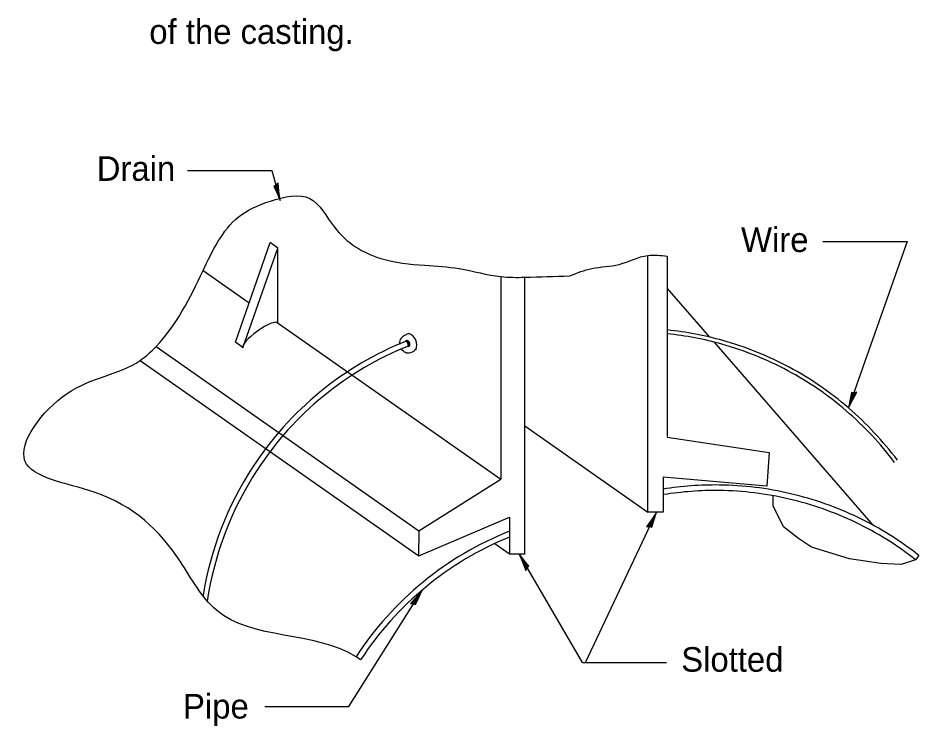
# Model space of a CAD drawing. Extents: x 0 to 2.83, y 0 to 1.83.
# Drawn here: x 1.8036 to 2.2317, y 0.8415 to 1.1778 of the extents above; entities that cross this region are included whole.
import ezdxf

# ---------------------------------------------------------------- set-up
doc = ezdxf.new("R2010")
doc.units = 0
doc.layers.add('RD_Pr_Roadway_Notes', color=7, linetype='Continuous')
doc.layers.add('SH_General_Details', color=7, linetype='Continuous')

msp = doc.modelspace()

# ---------------------------------------------------------------- linework, layer by layer
at = {"layer": 'RD_Pr_Roadway_Notes'}
for p, q in [((1.884121145374386, 1.1053942905863134), (1.9240961453781111, 1.1053942905863134)), ((1.9240961453781111, 1.1053942905863134), (1.9280961453781111, 1.0910926239093153)), ((2.186027812050341, 1.0715892905791609), (2.2260028120540665, 1.0715892905791609)), ((2.2260028120540665, 1.0715892905791609), (2.1981361453794523, 0.9926042905849723)), ((2.073182812041847, 0.8716792905931681), (2.1069861453839227, 0.9430926239093154)), ((2.0717928120561524, 0.8716792905931681), (2.041709478722571, 0.9231959572439401)), ((1.9608144787215276, 0.8506976239283889), (1.9955494787164614, 0.9060126239260047)), ((2.0717928120561524, 0.8716792905931681), (2.111767812039761, 0.8716792905931681)), ((1.9208394787178025, 0.8506976239283889), (1.9608144787215276, 0.8506976239283889))]:
    msp.add_line(p, q, dxfattribs=at)
for points in [[(1.926141145374684, 1.0984909572606294), (1.925112812049, 1.0979359572534768), (1.9264578120574936, 1.094957623918852), (1.9280961453781111, 1.0910926239093153), (1.9274861453839227, 1.0955326239270478), (1.9270961453781112, 1.0994659572442382), (1.926141145374684, 1.0984909572606294), (1.9255078120492979, 1.097957623918852), (1.9273478120431884, 1.0937892905873565), (1.9268511453733428, 1.0987709572513906), (1.9261128120489999, 1.0978059572582453), (1.9267994787164613, 1.0958459572595864), (1.9265561453767701, 1.0978476239246635)], [(2.200786145375727, 0.9997826239270478), (2.1996244787239116, 0.9999192905825882), (2.1990144787096066, 0.9967092905839293), (2.1981361453794523, 0.9926042905849723), (2.2001878120564506, 0.9965892905791609), (2.202126145388989, 1.0000326239270478), (2.200786145375727, 0.9997826239270478), (2.1999611453876478, 0.9997109572490065), (2.1990711453818363, 0.9952409572606294), (2.2015278120503408, 0.9996042905849724), (2.200369478709309, 0.9992392905955522), (2.199804478711693, 0.9972392905955522), (2.200756145384221, 0.9990176239212363)], [(2.103612812049, 0.9362242905897408), (2.1047544787191437, 0.9359692905945092), (2.1056894787215277, 0.9390992905897407), (2.1069861453839227, 0.9430926239093154), (2.104536145375727, 0.939339290579161), (2.1022528120540662, 0.9361126239103584), (2.103612812049, 0.9362242905897408), (2.104441145386605, 0.9362109572490065), (2.1057844787106497, 0.9405659572487085), (2.102892812039761, 0.9364776239198952), (2.1040828120574937, 0.9367226239246635), (2.1048494787082657, 0.9386526239116996), (2.103721145378111, 0.9369826239151268)], [(2.0454728120431884, 0.9165326239270477), (2.0463278120421453, 0.9173309572537749), (2.0442728120551092, 0.9198709572558611), (2.041709478722571, 0.9231959572439401), (2.043422812051384, 0.919054290593168), (2.044796145386307, 0.9153476239246635), (2.0454728120431884, 0.9165326239270477), (2.0459511453770682, 0.9172092905839293), (2.0431161453791544, 0.9207776239116996), (2.044856145388691, 0.9160826239188521), (2.0453278120421454, 0.9172026239236205), (2.0441661453910753, 0.918925957242897), (2.044907812045573, 0.9170509572428971)], [(1.9913878120445296, 0.8995909572442382), (1.992489478714077, 0.8992042905886977), (1.9937894787058814, 0.9022009572585433), (1.9955494787164614, 0.9060126239260047), (1.9926728120513841, 0.9025759572585432), (1.9900244787201866, 0.8996426239212363), (1.9913878120445296, 0.8995909572442382), (1.9922078120574935, 0.8994809572500496), (1.9940578120418473, 0.9036459572513907), (1.9907011453770682, 0.8999292905931681), (1.9919128120408043, 0.9000309572619706), (1.992902812050341, 0.9018576239151268), (1.9915844787225707, 0.9003309572537749)]]:
    msp.add_lwpolyline(points, dxfattribs=at)
at = {"layer": 'SH_General_Details'}
for p, q in [((1.906817812051682, 1.0237792905767769), (1.923336145387648, 1.0711192905907838)), ((1.9270611453913733, 1.0684126239222793), (1.923336145387648, 1.0711192905907838)), ((1.9104544787072226, 1.0210392905873567), (1.9270611453913733, 1.0684126239222793)), ((1.9270611453913733, 1.0329126239222794), (1.9270611453913733, 1.0684126239222793)), ((2.1028294787072226, 0.9430926239093154), (2.1028294787072226, 1.0650292905767766)), ((2.112029478715418, 1.0646259572510928), (2.112029478715418, 0.9790692905788629)), ((1.8914778120585367, 1.0578292905886977), (1.9133544787236139, 1.0425126239260047)), ((2.032989478714077, 1.0549192905825882), (2.032989478714077, 0.9587409572606295)), ((2.044344478713034, 0.923015957256159), (2.044344478713034, 1.0546359572609274)), ((2.112029478715418, 1.0493142905836312), (2.132096145378111, 1.0262292905849724)), ((1.926226145373343, 1.0334992905860154), (2.032989478714077, 0.9587409572606295)), ((1.9105428120561525, 1.021072623928389), (1.906817812051682, 1.0237792905767769)), ((2.1341378120445293, 1.0238826239114016), (2.209717812047957, 0.9369376239185541)), ((1.8691228120394632, 1.0216842905883996), (1.9939711453781113, 0.9342642905910818)), ((1.8615711453818364, 1.0151192905907838), (1.9940178120397611, 0.9223792905812471)), ((2.044344478713034, 0.9840459572476654), (2.1028294787072226, 0.9430926239093154)), ((2.111981145388691, 0.9786142905955522), (2.160554478711693, 0.9713309572537749)), ((2.160554478711693, 0.9713309572537749), (2.159356145388691, 0.9553326239188521)), ((2.159356145388691, 0.9553326239188521), (2.1100661453866048, 0.9596559572619705)), ((2.1100661453866048, 0.9596559572619705), (2.1100661453866048, 0.9430926239093154)), ((1.9939711453781113, 0.9342642905910818), (2.032989478714077, 0.9587409572606295)), ((2.1100661453866048, 0.9430926239093154), (2.1028294787072226, 0.9430926239093154)), ((1.9940178120397611, 0.9223792905812471), (2.0371094787188455, 0.9406826239233225)), ((2.0371094787188455, 0.9406826239233225), (2.0371094787188455, 0.9231959572439401)), ((1.9939711453781113, 0.9342642905910818), (1.9938228120469137, 0.9223792905812471)), ((2.030046145386307, 0.9281409572561591), (2.0371094787188455, 0.9231959572439401)), ((2.0371094787188455, 0.9231959572439401), (2.044344478713034, 0.9231959572439401)), ((2.2316678120561524, 0.9224926239257066), (2.2300494787164613, 0.9204342905883997))]:
    msp.add_line(p, q, dxfattribs=at)
msp.add_lwpolyline([(2.2300494787164613, 0.9204342905883997), (2.2232644787096065, 0.9182726239164679), (2.213547812051384, 0.9185976239246636), (2.198652812050341, 0.9208642905955522), (2.180519478724955, 0.9263692905907839), (2.174364478714077, 0.9305792905886977), (2.1672411453791542, 0.9360859572490066), (2.162382812049298, 0.9461242905860154), (2.162382812049298, 0.9509809572500496)], dxfattribs=at)
for centre, radius, start, end in [((1.9871756247148498, 1.0224793185194343), 0.005848050369924547, 336.6890472222222, 70.0032638888889), ((2.0962029461928293, 0.8738330861335009), 0.1547703027328743, 74.30646666666667, 84.11195833333335), ((2.0960814315341993, 0.873833768804869), 0.15659281066668354, 74.30646666666667, 84.11195833333335), ((2.046182705786137, 0.878910991172245), 0.15659266872809866, 111.77281111111111, 146.80570833333334), ((1.986927291379927, 1.0224176518519728), 0.0020442799450464994, 336.6890472222222, 70.0032638888889), ((1.9869889580473885, 1.0224176518519728), 0.0020442799450464994, 336.6890472222222, 70.0032638888889), ((1.9870739580460473, 1.0224943185252457), 0.0020442799450464994, 336.6890472222222, 70.0032638888889), ((1.9871756247148498, 1.0224793185194343), 0.0020442799450464994, 336.6890472222222, 70.0032638888889), ((1.9872772913836523, 1.0225109851961343), 0.0020442799450464994, 336.6890472222222, 70.0032638888889), ((1.9873622913823112, 1.022542651851973), 0.0020442799450464994, 336.6890472222222, 70.0032638888889), ((2.0461826617383045, 0.8789108189744262), 0.1565928106667233, 111.75281944444446, 111.77277222222223), ((1.9874406247206613, 1.022620985190323), 0.0020442799450464994, 336.6890472222222, 70.0032638888889), ((1.987485624717234, 1.0226043185194342), 0.0020442799450464994, 336.6890472222222, 70.0032638888889), ((1.987563958055584, 1.0226659851868956), 0.0020442799450464994, 336.6890472222222, 70.0032638888889), ((1.9876339580484315, 1.0227126518492906), 0.0020442799450464994, 336.6890472222222, 70.0032638888889), ((1.9877122913860366, 1.0227676518564432), 0.0020442799450464994, 336.6890472222222, 70.0032638888889), ((2.0960796856947823, 0.8738344254096359), 0.1565928106667034, 61.816752777777786, 74.30580555555557), ((2.046182705786137, 0.878910991172245), 0.1540464801499869, 111.77281111111111, 146.80570833333334), ((2.0461826617383045, 0.8789108189744262), 0.1540466220886246, 111.75281944444446, 111.77277222222223), ((2.096201200352667, 0.8738337427382676), 0.15477030273294093, 61.816752777777786, 74.30580555555557), ((2.096085714644997, 0.8738308849533408), 0.15659281066671596, 49.33032777777779, 61.81938055555557), ((2.0962072293028817, 0.8738302022819726), 0.15477030273291698, 49.33032777777779, 61.81938055555557), ((2.0962061193451866, 0.8738310352367669), 0.15477030273290981, 36.840627777777776, 49.329680555555555), ((2.096084604687302, 0.87383171790888), 0.15659281066667324, 36.840627777777776, 49.329680555555555), ((2.0461750709482116, 0.8788990564545005), 0.15659281066671357, 146.80052777777777, 170.98845555555556), ((2.0483056736060066, 0.8775050511365144), 0.15659281066667557, 146.80052777777777, 171.46534166666666), ((2.134913581854908, 0.7993657520217209), 0.15659281066668743, 89.30646666666667, 99.11195833333335), ((2.1349117255472225, 0.7993659344119339), 0.15659281066667552, 76.8167527777778, 89.30580555555557), ((2.134913581854908, 0.7993657520217209), 0.15397510836991696, 89.30646666666672, 99.17253888888894), ((2.1349117255472225, 0.7993659344119339), 0.15397510836992906, 76.81675277777788, 89.30580555555565), ((2.134918465422152, 0.7993640749854355), 0.1565928106666961, 64.33032777777777, 76.81938055555554), ((2.134918465422152, 0.7993640749854355), 0.15397510836990985, 64.33032777777782, 76.8193805555556), ((2.134917177683918, 0.7993645922941475), 0.15397510836993192, 51.840627777777854, 64.32968055555563), ((2.134917177683918, 0.7993645922941475), 0.1565928106667111, 51.84062777777779, 64.32968055555557), ((2.0951940764651282, 0.7886269591850548), 0.15659266872811708, 111.77281111111111, 146.80570833333334), ((2.0951940323971794, 0.7886267869671195), 0.15659281066674635, 111.75281944444446, 111.77277222222223), ((2.0951940764651282, 0.7886269591850548), 0.153974966431321, 112.16919999999999, 146.8057083333333)]:
    msp.add_arc(centre, radius, start, end, dxfattribs=at)
msp.add_ellipse((1.9187580655284806, 1.0269759291415421), major_axis=(0.008304298880882743, 0.005936469187655087), ratio=0.24579820885452744, start_param=0, end_param=3.141592653589793, dxfattribs=at)
for points in [[(1.966344478713034, 0.872925957242897), (1.9641544787154182, 0.874359290580204), (1.8978128120564506, 0.8964659572442382), (1.8805828120574934, 0.9197042905886977), (1.8397144787178024, 0.9525592905883996), (1.806856145388691, 0.9673859572609275), (1.8268928120397612, 0.9994392905836312), (1.8615711453818364, 1.0151192905907838), (1.8691228120394632, 1.0216842905883996), (1.8914778120585367, 1.0578292905886977), (1.9082294787236138, 1.0831842905883997), (1.9234561453722998, 1.0907959572476653), (1.9422878120408043, 1.0919992905860154), (1.9539078120455726, 1.0783759572510927), (1.9759461453818365, 1.0635492905778199), (1.9967811453804953, 1.0603459572595864), (2.0132094787225707, 1.0587409572606294), (2.032989478714077, 1.0549192905825882), (2.044344478713034, 1.0546359572609274), (2.0657644787096068, 1.0553059572582453)], [(2.0657644787096068, 1.0553059572582453), (2.0762444787093086, 1.0588176239137856), (2.0891961453818366, 1.0607609572609273), (2.1028294787072226, 1.0650292905767766), (2.112029478715418, 1.0646259572510928)], [(1.9891744787164614, 1.027975957254818), (1.9874994787239117, 1.0271342905764786), (1.9860961453781112, 1.0261626239222794), (1.9847994787164613, 1.0237842905921248), (1.9849061453804955, 1.022812623918554)], [(1.9926711453863069, 1.0204792905849724), (1.990094478713034, 1.0187059572537749), (1.9876078120537684, 1.0188142905836313), (1.9858794787191434, 1.0203276239236205)]]:
    msp.add_spline(points, degree=3, dxfattribs=at)

# ---------------------------------------------------------------- texts
at = {"layer": 'RD_Pr_Roadway_Notes'}
for s, p in [('of the casting.', (1.865942812051682, 1.165475957254818)), ('Drain', (1.8409654573323075, 1.100429290593168)), ('Wire', (2.147119104049637, 1.0666259572510928)), ('Slotted', (2.118692812051682, 0.8672659572561591)), ('Pipe', (1.8819702995941157, 0.8450159572561591))]:
    msp.add_text(s, height=0.011666669999999999, dxfattribs=at).set_placement(p)

doc.saveas('drawing.dxf')
